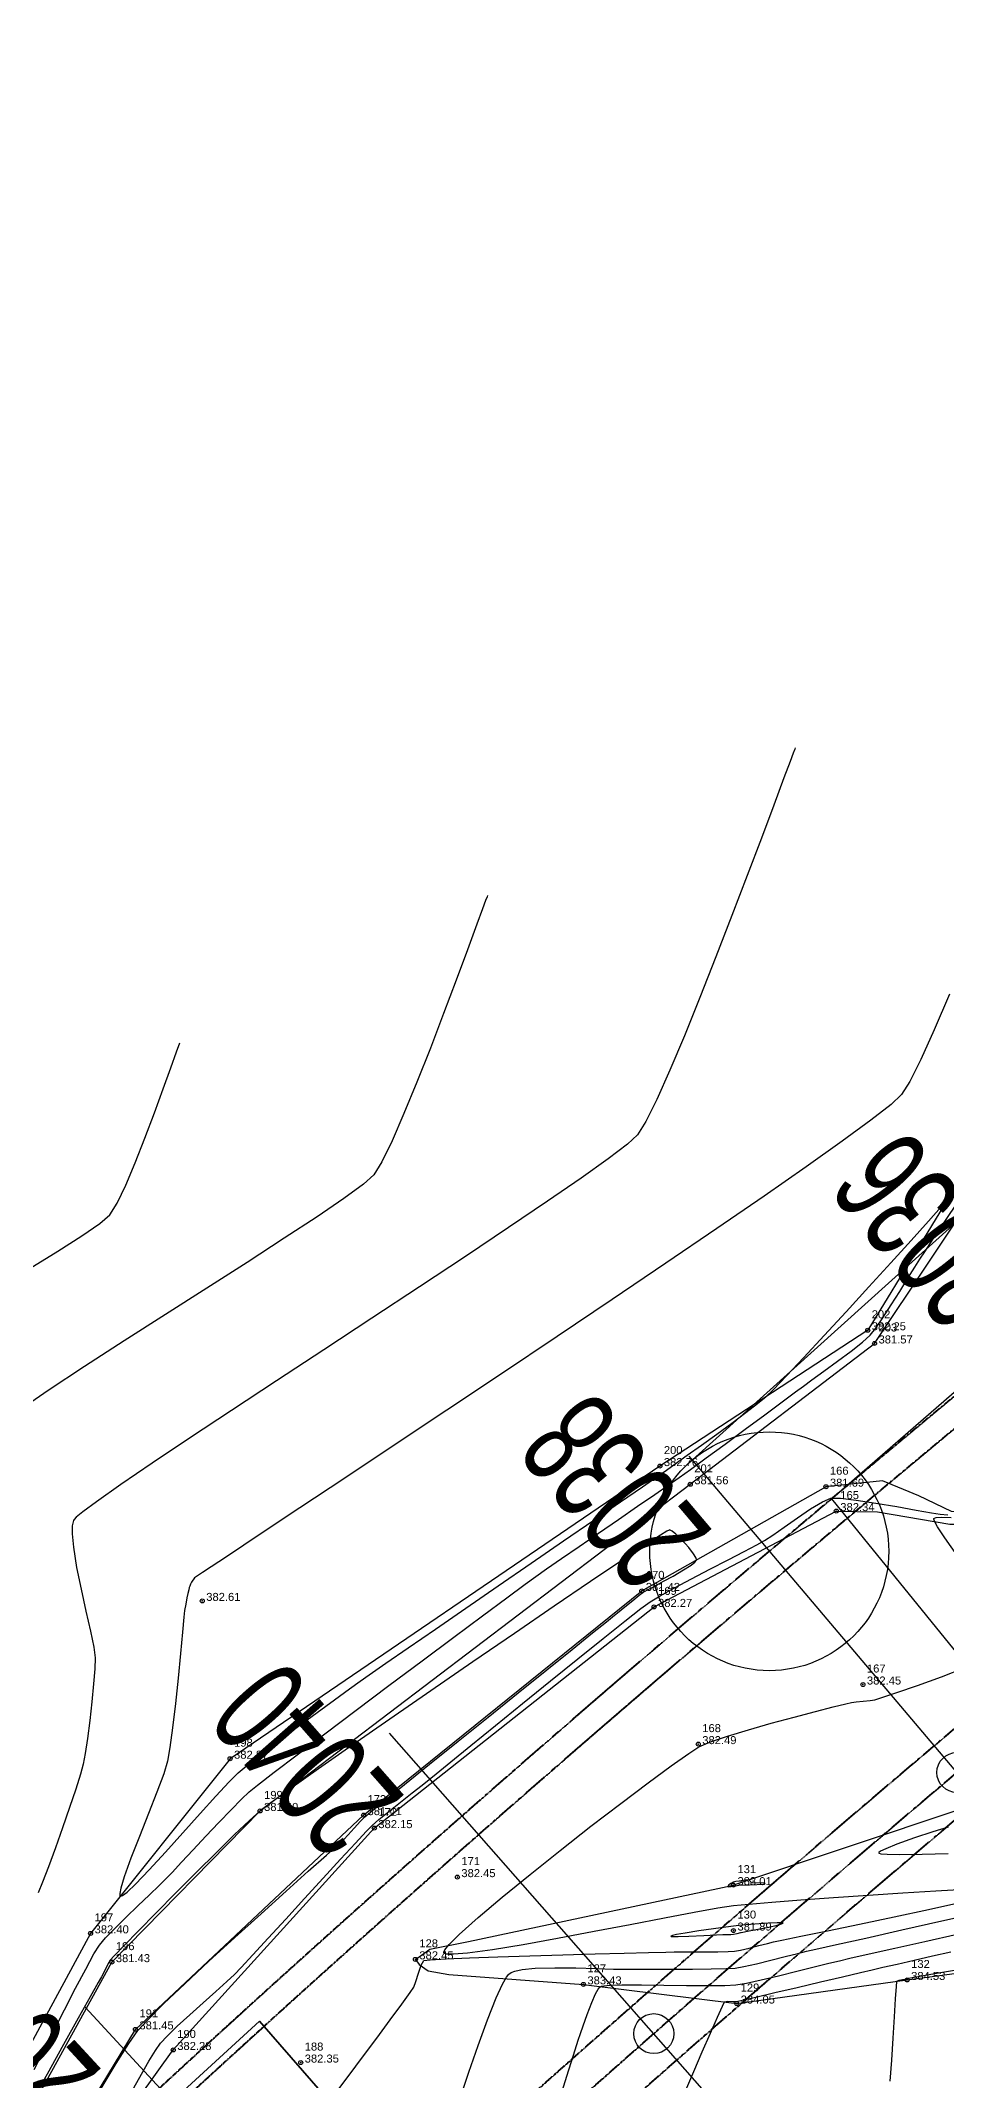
# Model space of a CAD drawing. Header units: centimetres. Extents: x 8495135 to 959133560, y 4530079 to 463453963.
# Drawn here: x 959022039 to 959026565, y 463435760 to 463445956 of the extents above; entities that cross this region are included whole.
import ezdxf
from ezdxf.enums import TextEntityAlignment as Align

# ---------------------------------------------------------------- set-up
doc = ezdxf.new("R2010")
doc.units = ezdxf.units.CM
doc.header["$LTSCALE"] = 0.1
doc.header["$PDSIZE"] = 5
doc.linetypes.add('LTYPE001', pattern=[5, 3, -1, 0, -1])
for name, color, linetype in [('20_AXIS_0_CA_LABELS', 4, 'Continuous'), ('20_AXIS_0_CROSS_AXES', 7, 'Continuous'), ('20_AXIS_0_LONG_AXES', 7, 'Continuous'), ('br_hatch_tumen', 8, 'Continuous'), ('hor-0.5m', 30, 'Continuous'), ('hor-1.0m', 20, 'Continuous'), ('Rgo_koti', 7, 'Continuous'), ('rgo_P', 2, 'Continuous'), ('Sn_komentari', 2, 'Continuous'), ('Sn_koti', 30, 'Continuous'), ('Sn_nomera', 140, 'Continuous'), ('Sn_points', 30, 'Continuous')]:
    doc.layers.add(name, color=color, linetype=linetype)
doc.layers.add('golemi syoryjenia', color=161, linetype='Continuous', lineweight=35)
doc.styles.add('COMPLEX', font='CYR2.shx', dxfattribs={"width": 0.64})
doc.styles.get("Standard").update_dxf_attribs({"font": 'arial.ttf'})
doc.linetypes.add('SKARPA1', pattern='A,0.1,[1,PSTENA.shx,S=0.1,R=0,X=0,Y=0],0.2,[1,PSTENA.shx,S=0.2,R=0,X=0,Y=0],0.1', length=0.4)
doc.linetypes.add('SKARPA2', pattern='A,0.1,[1,PSTENA.shx,S=0.1,R=180,X=0,Y=0],0.2,[1,PSTENA.shx,S=0.2,R=180,X=0,Y=0],0.1', length=0.4)

# ---------------------------------------------------------------- blocks, each defined once
blk = doc.blocks.new('PPOINTS')
at = {"layer": 'Sn_points'}
blk.add_circle((0, 0), 0.5, dxfattribs=at)
blk.add_point((0, 0), dxfattribs=at)
at = {"layer": 'Sn_komentari'}
blk.add_attdef('КОМЕНТАР', (1, -2.5), '', height=2, dxfattribs=at)
at = {"layer": 'Sn_koti'}
blk.add_attdef('KOTA', (1, 0), '', height=2, dxfattribs=at)
at = {"layer": 'Sn_nomera'}
blk.add_attdef('NOMER', (1, 3), '', height=2, dxfattribs=at)

msp = doc.modelspace()

# ---------------------------------------------------------------- linework, layer by layer
at = {"layer": '20_AXIS_0_CA_LABELS', "color": 6}
for centre in [(959026618.11, 463437298.18), (959025103.02, 463435992.65)]:
    msp.add_circle(centre, 100, dxfattribs=at)
at = {"layer": '20_AXIS_0_CROSS_AXES'}
for points in [[(959027909.67, 463435771.13), (959025280.7, 463438879.43)], [(959026423.59, 463434490.62), (959023782.46, 463437494.69)], [(959024972.15, 463433184.69), (959022260.44, 463436125.21)]]:
    msp.add_lwpolyline(points, dxfattribs=at)
at = {"layer": '20_AXIS_0_LONG_AXES', "color": 1, "linetype": 'LTYPE001', "lineweight": 40, "ltscale": 2, "flags": 128}
for points in [[(959035061.85, 463445955.66), (959035031.48, 463445931.44), (959034953.25, 463445869.06), (959034875.01, 463445806.69), (959034796.76, 463445744.33), (959034718.51, 463445681.97), (959034640.25, 463445619.61), (959034561.98, 463445557.26), (959034483.71, 463445494.91), (959034405.43, 463445432.57), (959034327.14, 463445370.23), (959034248.84, 463445307.9), (959034170.54, 463445245.56), (959034092.23, 463445183.24), (959034013.92, 463445120.91), (959033935.6, 463445058.59), (959033857.27, 463444996.27), (959033778.94, 463444933.95), (959033700.61, 463444871.64), (959033622.26, 463444809.33), (959033543.91, 463444747.02), (959033465.56, 463444684.71), (959033387.2, 463444622.41), (959033308.83, 463444560.11), (959033230.47, 463444497.81), (959033152.09, 463444435.51), (959033073.71, 463444373.21), (959032995.33, 463444310.91), (959032916.94, 463444248.62), (959032838.55, 463444186.32), (959032760.15, 463444124.03), (959032681.75, 463444061.74), (959032603.34, 463443999.45), (959032524.93, 463443937.15), (959032446.52, 463443874.86), (959032368.1, 463443812.57), (959032289.68, 463443750.28), (959032211.26, 463443687.99), (959032132.83, 463443625.7), (959032054.4, 463443563.4), (959031975.96, 463443501.11), (959031897.53, 463443438.82), (959031819.09, 463443376.52), (959031740.65, 463443314.23), (959031662.2, 463443251.93), (959031583.75, 463443189.63), (959031505.3, 463443127.33), (959031410.43, 463443051.98), (959031331.55, 463442989.34), (959031252.66, 463442926.69), (959031173.76, 463442864.03), (959031094.85, 463442801.35), (959031015.93, 463442738.66), (959030937, 463442675.95), (959030858.06, 463442613.23), (959030779.11, 463442550.49), (959030700.15, 463442487.74), (959030621.19, 463442424.96), (959030542.22, 463442362.17), (959030463.25, 463442299.35), (959030384.27, 463442236.51), (959030305.29, 463442173.65), (959030226.3, 463442110.77), (959030147.32, 463442047.86), (959030068.33, 463441984.93), (959029989.34, 463441921.97), (959029910.35, 463441858.98), (959029831.36, 463441795.97), (959029752.37, 463441732.92), (959029673.39, 463441669.85), (959029594.41, 463441606.75), (959029515.43, 463441543.61), (959029436.46, 463441480.44), (959029357.49, 463441417.24), (959029278.52, 463441354), (959029199.57, 463441290.73), (959029120.62, 463441227.42), (959029041.68, 463441164.08), (959028962.75, 463441100.69), (959028883.83, 463441037.27), (959028804.92, 463440973.81), (959028726.02, 463440910.3), (959028647.13, 463440846.76), (959028568.26, 463440783.17), (959028489.39, 463440719.54), (959028410.55, 463440655.86), (959028331.72, 463440592.14), (959028252.9, 463440528.37), (959028174.1, 463440464.55), (959028095.32, 463440400.69), (959028016.55, 463440336.77), (959027937.81, 463440272.81), (959027859.08, 463440208.8), (959027780.38, 463440144.73), (959027701.7, 463440080.61), (959027623.03, 463440016.44), (959027544.4, 463439952.21), (959027465.78, 463439887.92), (959027387.19, 463439823.58), (959027308.62, 463439759.19), (959027230.08, 463439694.73), (959027151.57, 463439630.21), (959027073.09, 463439565.64), (959026994.63, 463439501), (959026916.2, 463439436.3), (959026837.8, 463439371.54), (959026759.44, 463439306.72), (959026681.1, 463439241.83), (959026602.8, 463439176.87), (959026524.53, 463439111.85), (959026446.29, 463439046.76), (959026368.09, 463438981.61), (959026289.93, 463438916.38), (959026211.8, 463438851.08), (959026133.71, 463438785.71), (959026055.65, 463438720.28), (959025977.64, 463438654.76), (959025899.67, 463438589.18), (959025821.73, 463438523.52), (959025743.84, 463438457.78), (959025665.99, 463438391.97), (959025588.18, 463438326.08), (959025510.42, 463438260.11), (959025432.7, 463438194.07), (959025355.03, 463438127.94), (959025277.4, 463438061.74), (959025199.82, 463437995.45), (959025122.29, 463437929.08), (959025044.81, 463437862.63), (959024967.38, 463437796.09), (959024890, 463437729.47), (959024812.67, 463437662.76), (959024735.39, 463437595.96), (959024657.62, 463437528.6), (959024580.44, 463437461.63), (959024503.32, 463437394.56), (959024426.26, 463437327.4), (959024349.25, 463437260.15), (959024272.31, 463437192.81), (959024195.42, 463437125.38), (959024118.59, 463437057.86), (959024041.82, 463436990.23), (959023965.11, 463436922.52), (959023888.46, 463436854.71), (959023811.88, 463436786.8), (959023735.36, 463436718.79), (959023658.91, 463436650.69), (959023582.52, 463436582.48), (959023506.2, 463436514.18), (959023429.95, 463436445.77), (959023353.77, 463436377.26), (959023277.65, 463436308.65), (959023201.61, 463436239.94), (959023125.64, 463436171.12), (959023049.74, 463436102.19), (959022973.92, 463436033.16), (959022898.17, 463435964.03), (959022822.49, 463435894.78), (959022746.89, 463435825.43), (959022671.37, 463435755.97), (959022595.93, 463435686.4), (959022520.56, 463435616.71), (959022445.28, 463435546.92), (959022370.08, 463435477.01), (959022294.96, 463435406.99), (959022219.92, 463435336.86), (959022144.97, 463435266.61), (959022070.84, 463435196.94, 0.00432304), (959021152.78, 463434317.82, 0.00432304)], [(959035139.79, 463445857.94), (959035109.41, 463445833.71), (959035031.17, 463445771.33), (959034952.93, 463445708.95), (959034874.67, 463445646.58), (959034796.41, 463445584.21), (959034718.14, 463445521.85), (959034639.87, 463445459.49), (959034561.59, 463445397.14), (959034483.3, 463445334.79), (959034405, 463445272.45), (959034326.7, 463445210.1), (959034248.39, 463445147.77), (959034170.08, 463445085.43), (959034091.76, 463445023.1), (959034013.43, 463444960.78), (959033935.1, 463444898.45), (959033856.76, 463444836.13), (959033778.42, 463444773.81), (959033700.07, 463444711.5), (959033621.72, 463444649.19), (959033543.36, 463444586.88), (959033464.99, 463444524.57), (959033386.62, 463444462.26), (959033308.25, 463444399.96), (959033229.87, 463444337.66), (959033151.49, 463444275.35), (959033073.1, 463444213.06), (959032994.71, 463444150.76), (959032916.31, 463444088.46), (959032837.91, 463444026.16), (959032759.51, 463443963.87), (959032681.1, 463443901.58), (959032602.69, 463443839.28), (959032524.27, 463443776.99), (959032445.85, 463443714.69), (959032367.43, 463443652.4), (959032289, 463443590.11), (959032210.57, 463443527.82), (959032132.14, 463443465.52), (959032053.71, 463443403.23), (959031975.27, 463443340.93), (959031896.83, 463443278.64), (959031818.38, 463443216.34), (959031739.94, 463443154.04), (959031661.49, 463443091.74), (959031583.04, 463443029.44), (959031488.17, 463442954.1), (959031409.29, 463442891.46), (959031330.4, 463442828.81), (959031251.5, 463442766.14), (959031172.59, 463442703.47), (959031093.68, 463442640.78), (959031014.75, 463442578.08), (959030935.82, 463442515.36), (959030856.88, 463442452.63), (959030777.93, 463442389.88), (959030698.98, 463442327.11), (959030620.02, 463442264.33), (959030541.06, 463442201.52), (959030462.1, 463442138.7), (959030383.13, 463442075.85), (959030304.16, 463442012.98), (959030225.19, 463441950.08), (959030146.22, 463441887.16), (959030067.25, 463441824.22), (959029988.28, 463441761.25), (959029909.31, 463441698.25), (959029830.35, 463441635.23), (959029751.39, 463441572.17), (959029672.43, 463441509.09), (959029593.48, 463441445.97), (959029514.53, 463441382.83), (959029435.59, 463441319.65), (959029356.66, 463441256.43), (959029277.74, 463441193.19), (959029198.82, 463441129.9), (959029119.91, 463441066.59), (959029041.02, 463441003.23), (959028962.13, 463440939.83), (959028883.26, 463440876.4), (959028804.39, 463440812.93), (959028725.54, 463440749.41), (959028646.71, 463440685.86), (959028567.89, 463440622.26), (959028489.08, 463440558.61), (959028410.3, 463440494.93), (959028331.52, 463440431.19), (959028252.77, 463440367.41), (959028174.03, 463440303.59), (959028095.32, 463440239.71), (959028016.62, 463440175.79), (959027937.95, 463440111.81), (959027859.29, 463440047.79), (959027780.66, 463439983.71), (959027702.05, 463439919.58), (959027623.47, 463439855.4), (959027544.91, 463439791.16), (959027466.37, 463439726.86), (959027387.86, 463439662.51), (959027309.38, 463439598.1), (959027230.93, 463439533.64), (959027152.51, 463439469.11), (959027074.11, 463439404.53), (959026995.75, 463439339.88), (959026917.41, 463439275.17), (959026839.11, 463439210.4), (959026760.84, 463439145.57), (959026682.61, 463439080.67), (959026604.41, 463439015.7), (959026526.24, 463438950.67), (959026448.11, 463438885.57), (959026370.02, 463438820.4), (959026291.96, 463438755.17), (959026213.94, 463438689.86), (959026135.96, 463438624.49), (959026058.02, 463438559.04), (959025980.13, 463438493.52), (959025902.27, 463438427.92), (959025824.46, 463438362.25), (959025746.69, 463438296.51), (959025668.96, 463438230.69), (959025591.28, 463438164.79), (959025513.65, 463438098.82), (959025436.06, 463438032.76), (959025358.52, 463437966.63), (959025281.02, 463437900.42), (959025203.58, 463437834.12), (959025126.19, 463437767.74), (959025048.85, 463437701.28), (959024971.56, 463437634.74), (959024894.32, 463437568.11), (959024817.13, 463437501.39), (959024739.5, 463437434.16), (959024662.42, 463437367.26), (959024585.4, 463437300.28), (959024508.43, 463437233.21), (959024431.53, 463437166.04), (959024354.68, 463437098.79), (959024277.89, 463437031.45), (959024201.16, 463436964.01), (959024124.49, 463436896.48), (959024047.89, 463436828.85), (959023971.34, 463436761.13), (959023894.87, 463436693.32), (959023818.46, 463436625.41), (959023742.11, 463436557.4), (959023665.83, 463436489.29), (959023589.62, 463436421.08), (959023513.48, 463436352.77), (959023437.41, 463436284.37), (959023361.4, 463436215.86), (959023285.47, 463436147.24), (959023209.62, 463436078.53), (959023133.83, 463436009.71), (959023058.12, 463435940.78), (959022982.49, 463435871.75), (959022906.93, 463435802.62), (959022831.45, 463435733.37), (959022756.05, 463435664.02), (959022680.73, 463435594.56), (959022605.49, 463435524.99), (959022530.33, 463435455.31), (959022455.25, 463435385.52), (959022380.25, 463435315.61), (959022305.34, 463435245.6), (959022230.51, 463435175.47), (959022156.45, 463435105.86, 0.00432304), (959021240.02, 463434228.29, 0.00432304)], [(959035856.8, 463444958.83), (959035826.42, 463444934.6), (959035748.1, 463444872.16), (959035669.78, 463444809.72), (959035591.45, 463444747.28), (959035513.11, 463444684.86), (959035434.77, 463444622.44), (959035356.43, 463444560.03), (959035278.08, 463444497.62), (959035199.72, 463444435.21), (959035121.36, 463444372.82), (959035043, 463444310.43), (959034964.63, 463444248.04), (959034886.25, 463444185.66), (959034807.87, 463444123.28), (959034729.49, 463444060.91), (959034651.1, 463443998.54), (959034572.71, 463443936.18), (959034494.32, 463443873.82), (959034415.92, 463443811.47), (959034337.52, 463443749.11), (959034259.11, 463443686.77), (959034180.71, 463443624.42), (959034102.29, 463443562.09), (959034023.88, 463443499.75), (959033945.46, 463443437.42), (959033867.04, 463443375.09), (959033788.62, 463443312.76), (959033710.19, 463443250.43), (959033631.76, 463443188.11), (959033553.33, 463443125.79), (959033474.9, 463443063.47), (959033396.47, 463443001.16), (959033318.03, 463442938.84), (959033239.59, 463442876.53), (959033161.15, 463442814.22), (959033082.71, 463442751.91), (959033004.26, 463442689.61), (959032925.82, 463442627.3), (959032847.37, 463442565), (959032768.92, 463442502.69), (959032690.48, 463442440.39), (959032612.03, 463442378.09), (959032533.58, 463442315.78), (959032455.13, 463442253.48), (959032376.67, 463442191.18), (959032298.22, 463442128.88), (959032203.35, 463442053.53), (959032124.47, 463441990.89), (959032045.59, 463441928.25), (959031966.72, 463441865.61), (959031887.84, 463441802.96), (959031808.96, 463441740.3), (959031730.09, 463441677.64), (959031651.22, 463441614.98), (959031572.35, 463441552.3), (959031493.49, 463441489.62), (959031414.63, 463441426.93), (959031335.78, 463441364.22), (959031256.94, 463441301.51), (959031178.1, 463441238.78), (959031099.27, 463441176.04), (959031020.44, 463441113.29), (959030941.63, 463441050.52), (959030862.83, 463440987.74), (959030784.04, 463440924.93), (959030705.26, 463440862.11), (959030626.49, 463440799.28), (959030547.74, 463440736.42), (959030468.99, 463440673.54), (959030390.27, 463440610.64), (959030311.56, 463440547.72), (959030232.86, 463440484.77), (959030154.18, 463440421.8), (959030075.52, 463440358.81), (959029996.88, 463440295.78), (959029918.26, 463440232.74), (959029839.65, 463440169.66), (959029761.07, 463440106.56), (959029682.51, 463440043.42), (959029603.97, 463439980.26), (959029525.45, 463439917.06), (959029446.96, 463439853.83), (959029368.49, 463439790.57), (959029290.04, 463439727.27), (959029211.62, 463439663.94), (959029133.23, 463439600.57), (959029054.87, 463439537.17), (959028976.53, 463439473.73), (959028898.22, 463439410.25), (959028819.94, 463439346.73), (959028741.69, 463439283.17), (959028663.47, 463439219.56), (959028585.29, 463439155.92), (959028507.13, 463439092.23), (959028429.01, 463439028.5), (959028350.93, 463438964.72), (959028272.88, 463438900.9), (959028194.86, 463438837.03), (959028116.88, 463438773.11), (959028038.94, 463438709.15), (959027961.04, 463438645.13), (959027883.17, 463438581.06), (959027805.35, 463438516.95), (959027727.56, 463438452.78), (959027649.82, 463438388.56), (959027572.11, 463438324.28), (959027494.45, 463438259.95), (959027416.84, 463438195.56), (959027339.27, 463438131.12), (959027261.74, 463438066.62), (959027184.26, 463438002.06), (959027106.82, 463437937.45), (959027029.43, 463437872.77), (959026952.1, 463437808.03), (959026874.81, 463437743.23), (959026797.57, 463437678.37), (959026720.38, 463437613.44), (959026643.24, 463437548.45), (959026566.15, 463437483.4), (959026489.12, 463437418.28), (959026412.14, 463437353.09), (959026335.22, 463437287.83), (959026258.35, 463437222.51), (959026181.54, 463437157.11), (959026104.78, 463437091.65), (959026028.08, 463437026.12), (959025951.45, 463436960.51), (959025874.87, 463436894.83), (959025798.35, 463436829.08), (959025721.89, 463436763.25), (959025645.5, 463436697.34), (959025569.17, 463436631.37), (959025492.83, 463436565.25), (959025416.63, 463436499.12), (959025340.49, 463436432.9), (959025264.42, 463436366.61), (959025188.41, 463436300.24), (959025112.48, 463436233.79), (959025036.61, 463436167.25), (959024960.81, 463436100.63), (959024885.09, 463436033.93), (959024809.43, 463435967.14), (959024733.85, 463435900.27), (959024658.34, 463435833.31), (959024582.91, 463435766.27), (959024507.55, 463435699.14), (959024432.26, 463435631.92), (959024357.06, 463435564.61), (959024281.93, 463435497.21), (959024206.88, 463435429.72), (959024131.91, 463435362.14), (959024057.02, 463435294.47), (959023982.21, 463435226.7), (959023907.48, 463435158.84), (959023832.84, 463435090.89), (959023758.28, 463435022.84), (959023683.8, 463434954.69), (959023609.41, 463434886.45), (959023535.11, 463434818.11), (959023460.9, 463434749.67), (959023386.77, 463434681.14), (959023312.74, 463434612.5), (959023238.79, 463434543.76), (959023164.94, 463434474.92), (959023091.18, 463434405.98), (959023017.51, 463434336.94), (959022944.03, 463434267.87, 0.00432304), (959022042.54, 463433404.61, 0.00432304)], [(959035965.91, 463444822.01), (959035935.53, 463444797.78), (959035857.2, 463444735.32), (959035778.86, 463444672.88), (959035700.52, 463444610.44), (959035622.18, 463444548), (959035543.83, 463444485.57), (959035465.47, 463444423.15), (959035387.11, 463444360.73), (959035308.74, 463444298.32), (959035230.37, 463444235.92), (959035152, 463444173.52), (959035073.62, 463444111.12), (959034995.23, 463444048.74), (959034916.85, 463443986.35), (959034838.46, 463443923.97), (959034760.06, 463443861.6), (959034681.66, 463443799.23), (959034603.26, 463443736.86), (959034524.85, 463443674.5), (959034446.45, 463443612.15), (959034368.03, 463443549.8), (959034289.62, 463443487.45), (959034211.2, 463443425.1), (959034132.78, 463443362.76), (959034054.36, 463443300.42), (959033975.93, 463443238.09), (959033897.5, 463443175.76), (959033819.07, 463443113.43), (959033740.64, 463443051.1), (959033662.2, 463442988.78), (959033583.76, 463442926.46), (959033505.33, 463442864.14), (959033426.88, 463442801.82), (959033348.44, 463442739.51), (959033270, 463442677.2), (959033191.55, 463442614.88), (959033113.11, 463442552.57), (959033034.66, 463442490.27), (959032956.21, 463442427.96), (959032877.76, 463442365.65), (959032799.31, 463442303.35), (959032720.86, 463442241.05), (959032642.41, 463442178.74), (959032563.96, 463442116.44), (959032485.51, 463442054.14), (959032407.05, 463441991.83), (959032312.18, 463441916.49), (959032233.3, 463441853.85), (959032154.43, 463441791.21), (959032075.55, 463441728.57), (959031996.68, 463441665.92), (959031917.81, 463441603.27), (959031838.95, 463441540.62), (959031760.09, 463441477.96), (959031681.23, 463441415.3), (959031602.38, 463441352.62), (959031523.54, 463441289.94), (959031444.7, 463441227.25), (959031365.87, 463441164.55), (959031287.05, 463441101.84), (959031208.24, 463441039.12), (959031129.44, 463440976.38), (959031050.66, 463440913.63), (959030971.88, 463440850.87), (959030893.11, 463440788.09), (959030814.36, 463440725.29), (959030735.63, 463440662.47), (959030656.9, 463440599.64), (959030578.2, 463440536.79), (959030499.5, 463440473.92), (959030420.83, 463440411.02), (959030342.17, 463440348.11), (959030263.53, 463440285.17), (959030184.92, 463440222.21), (959030106.32, 463440159.22), (959030027.74, 463440096.21), (959029949.18, 463440033.17), (959029870.64, 463439970.11), (959029792.13, 463439907.01), (959029713.64, 463439843.89), (959029635.18, 463439780.73), (959029556.74, 463439717.55), (959029478.32, 463439654.33), (959029399.94, 463439591.08), (959029321.57, 463439527.8), (959029243.24, 463439464.48), (959029164.94, 463439401.12), (959029086.67, 463439337.73), (959029008.42, 463439274.3), (959028930.21, 463439210.84), (959028852.03, 463439147.33), (959028773.88, 463439083.79), (959028695.77, 463439020.2), (959028617.68, 463438956.57), (959028539.64, 463438892.9), (959028461.63, 463438829.18), (959028383.66, 463438765.42), (959028305.72, 463438701.62), (959028227.82, 463438637.77), (959028149.96, 463438573.87), (959028072.14, 463438509.92), (959027994.36, 463438445.93), (959027916.62, 463438381.88), (959027838.92, 463438317.78), (959027761.27, 463438253.64), (959027683.66, 463438189.44), (959027606.09, 463438125.18), (959027528.57, 463438060.87), (959027451.09, 463437996.51), (959027373.66, 463437932.09), (959027296.28, 463437867.62), (959027218.94, 463437803.08), (959027141.66, 463437738.49), (959027064.42, 463437673.84), (959026987.24, 463437609.13), (959026910.1, 463437544.35), (959026833.02, 463437479.52), (959026755.99, 463437414.62), (959026679.02, 463437349.66), (959026602.1, 463437284.63), (959026525.23, 463437219.54), (959026448.42, 463437154.38), (959026371.67, 463437089.16), (959026294.98, 463437023.86), (959026218.34, 463436958.5), (959026141.77, 463436893.07), (959026065.25, 463436827.57), (959025988.8, 463436761.99), (959025912.4, 463436696.35), (959025836.07, 463436630.63), (959025759.81, 463436564.84), (959025683.61, 463436498.97), (959025607.47, 463436433.03), (959025531.4, 463436367.01), (959025455.4, 463436300.91), (959025379.46, 463436234.74), (959025303.59, 463436168.49), (959025227.8, 463436102.15), (959025152.07, 463436035.74), (959025076.41, 463435969.25), (959025000.83, 463435902.67), (959024925.32, 463435836.01), (959024849.88, 463435769.27), (959024774.52, 463435702.44), (959024699.24, 463435635.53), (959024624.03, 463435568.53), (959024548.89, 463435501.45), (959024473.84, 463435434.28), (959024398.86, 463435367.02), (959024323.97, 463435299.67), (959024249.16, 463435232.23), (959024174.42, 463435164.7), (959024099.77, 463435097.08), (959024025.21, 463435029.36), (959023950.73, 463434961.56), (959023876.33, 463434893.66), (959023802.02, 463434825.66), (959023727.8, 463434757.57), (959023653.67, 463434689.39), (959023579.62, 463434621.1), (959023505.67, 463434552.72), (959023431.8, 463434484.24), (959023358.03, 463434415.67), (959023284.35, 463434346.99), (959023210.76, 463434278.21), (959023137.27, 463434209.33), (959023063.88, 463434140.35, 0.00432304), (959022164.67, 463433279.26)], [(959036075.02, 463444685.18), (959036044.64, 463444660.96), (959035966.3, 463444598.49), (959035887.95, 463444536.04), (959035809.6, 463444473.59), (959035731.24, 463444411.14), (959035652.88, 463444348.7), (959035574.51, 463444286.27), (959035496.14, 463444223.85), (959035417.76, 463444161.43), (959035339.38, 463444099.02), (959035261, 463444036.61), (959035182.61, 463443974.21), (959035104.22, 463443911.81), (959035025.82, 463443849.42), (959034947.42, 463443787.04), (959034869.02, 463443724.66), (959034790.61, 463443662.28), (959034712.2, 463443599.91), (959034633.79, 463443537.54), (959034555.37, 463443475.18), (959034476.95, 463443412.82), (959034398.53, 463443350.47), (959034320.11, 463443288.12), (959034241.68, 463443225.77), (959034163.25, 463443163.43), (959034084.82, 463443101.09), (959034006.38, 463443038.75), (959033927.95, 463442976.42), (959033849.51, 463442914.09), (959033771.07, 463442851.76), (959033692.63, 463442789.44), (959033614.19, 463442727.12), (959033535.74, 463442664.8), (959033457.3, 463442602.48), (959033378.85, 463442540.17), (959033300.4, 463442477.85), (959033221.95, 463442415.54), (959033143.5, 463442353.23), (959033065.05, 463442290.92), (959032986.6, 463442228.62), (959032908.15, 463442166.31), (959032829.7, 463442104.01), (959032751.24, 463442041.7), (959032672.79, 463441979.4), (959032594.34, 463441917.1), (959032515.89, 463441854.79), (959032421.01, 463441779.45), (959032342.14, 463441716.81), (959032263.26, 463441654.17), (959032184.39, 463441591.53), (959032105.52, 463441528.89), (959032026.66, 463441466.24), (959031947.8, 463441403.6), (959031868.95, 463441340.95), (959031790.11, 463441278.29), (959031711.27, 463441215.63), (959031632.44, 463441152.96), (959031553.62, 463441090.28), (959031474.81, 463441027.59), (959031396.01, 463440964.9), (959031317.22, 463440902.19), (959031238.44, 463440839.47), (959031159.68, 463440776.74), (959031080.93, 463440714), (959031002.19, 463440651.24), (959030923.47, 463440588.46), (959030844.76, 463440525.67), (959030766.07, 463440462.87), (959030687.4, 463440400.04), (959030608.74, 463440337.2), (959030530.1, 463440274.33), (959030451.48, 463440211.45), (959030372.89, 463440148.54), (959030294.31, 463440085.61), (959030215.75, 463440022.66), (959030137.22, 463439959.69), (959030058.71, 463439896.68), (959029980.22, 463439833.66), (959029901.75, 463439770.6), (959029823.32, 463439707.52), (959029744.9, 463439644.41), (959029666.52, 463439581.26), (959029588.16, 463439518.09), (959029509.83, 463439454.89), (959029431.53, 463439391.65), (959029353.25, 463439328.38), (959029275.01, 463439265.08), (959029196.8, 463439201.74), (959029118.62, 463439138.36), (959029040.48, 463439074.95), (959028962.37, 463439011.5), (959028884.29, 463438948.01), (959028806.24, 463438884.48), (959028728.24, 463438820.91), (959028650.26, 463438757.3), (959028572.33, 463438693.65), (959028494.43, 463438629.95), (959028416.58, 463438566.21), (959028338.76, 463438502.42), (959028260.98, 463438438.59), (959028183.24, 463438374.71), (959028105.55, 463438310.79), (959028027.9, 463438246.81), (959027950.29, 463438182.79), (959027872.72, 463438118.72), (959027795.2, 463438054.59), (959027717.73, 463437990.42), (959027640.3, 463437926.19), (959027562.92, 463437861.9), (959027485.59, 463437797.56), (959027408.3, 463437733.17), (959027331.07, 463437668.72), (959027253.88, 463437604.21), (959027176.75, 463437539.65), (959027099.67, 463437475.02), (959027022.64, 463437410.34), (959026945.67, 463437345.59), (959026868.75, 463437280.79), (959026791.89, 463437215.92), (959026715.08, 463437150.99), (959026638.33, 463437085.99), (959026561.63, 463437020.93), (959026485, 463436955.81), (959026408.42, 463436890.61), (959026331.9, 463436825.35), (959026255.45, 463436760.02), (959026179.06, 463436694.63), (959026102.73, 463436629.16), (959026026.46, 463436563.62), (959025950.26, 463436498.01), (959025874.12, 463436432.33), (959025798.05, 463436366.57), (959025722.11, 463436300.8), (959025646.17, 463436234.9), (959025570.3, 463436168.92), (959025494.5, 463436102.87), (959025418.77, 463436036.73), (959025343.11, 463435970.52), (959025267.53, 463435904.23), (959025192.01, 463435837.86), (959025116.57, 463435771.41), (959025041.21, 463435704.88), (959024965.92, 463435638.27), (959024890.7, 463435571.57), (959024815.56, 463435504.79), (959024740.51, 463435437.93), (959024665.52, 463435370.98), (959024590.62, 463435303.94), (959024515.8, 463435236.82), (959024441.06, 463435169.61), (959024366.41, 463435102.32), (959024291.83, 463435034.93), (959024217.34, 463434967.45), (959024142.94, 463434899.88), (959024068.62, 463434832.22), (959023994.39, 463434764.47), (959023920.24, 463434696.63), (959023846.18, 463434628.69), (959023772.22, 463434560.66), (959023698.34, 463434492.53), (959023624.56, 463434424.31), (959023550.86, 463434355.99), (959023477.26, 463434287.57), (959023403.76, 463434219.06), (959023330.35, 463434150.44), (959023257.03, 463434081.73), (959023183.73, 463434012.83, 0.00432304), (959022286.79, 463433153.92, 0.00432304)]]:
    msp.add_lwpolyline(points, format="xyb", dxfattribs=at)
at = {"layer": 'br_hatch_tumen'}
for p, q in [((959026804.75, 463440222.35), (959025296.19, 463438861.11)), ((959025990.61, 463438665.65, -291.13), (959027499.33, 463439980.42, 739.4)), ((959025990.61, 463438665.65, -291.13), (959027818.84, 463436413.99, -43182.52))]:
    msp.add_line(p, q, dxfattribs=at)
msp.add_circle((959025680.34, 463438404.13), 597, dxfattribs=at)
at = {"layer": 'golemi syoryjenia', "flags": 128}
msp.add_lwpolyline([(959022395.13, 463435377.66), (959023131.69, 463436054.56), (959024872.94, 463434056.22), (959024137.04, 463433378.58), (959022395.13, 463435377.66)], dxfattribs=at)
at = {"layer": 'hor-0.5m', "linetype": 'Continuous', "lineweight": -3}
for points in [[(959024272.13, 463441682.86), (959024269.64, 463441676.6), (959024262.57, 463441658.13), (959024247.11, 463441616.64), (959024218.39, 463441538.69), (959024171.57, 463441411.5), (959024115.34, 463441259.86), (959024052.61, 463441092.95), (959023986.31, 463440920), (959023919.35, 463440750.2), (959023854.64, 463440592.76), (959023795.11, 463440456.88), (959023743.66, 463440351.76), (959023703.22, 463440286.62), (959023651.44, 463440239.9), (959023554.57, 463440168.63), (959023420.29, 463440076.93), (959023256.27, 463439968.9), (959023070.17, 463439848.64), (959022869.66, 463439720.26), (959022662.41, 463439587.88), (959022456.08, 463439455.59), (959022258.36, 463439327.52), (959022076.9, 463439207.75), (959021919.38, 463439100.42)], [(959026581.25, 463441188.69), (959026504.86, 463441010.51), (959026437.84, 463440862.83), (959026382.6, 463440752.66), (959026341.56, 463440687.01), (959026289.26, 463440638.29), (959026188.55, 463440559.43), (959026045.28, 463440454.18), (959025865.32, 463440326.25), (959025654.5, 463440179.39), (959025418.68, 463440017.31), (959025163.7, 463439843.75), (959024895.41, 463439662.44), (959024619.67, 463439477.11), (959024342.33, 463439291.49), (959024069.23, 463439109.31), (959023806.22, 463438934.29), (959023559.16, 463438770.17), (959023333.89, 463438620.68), (959023136.26, 463438489.55), (959022972.13, 463438380.5), (959022847.34, 463438297.27), (959022807.96, 463438270.77), (959022792.64, 463438250.42), (959022788.02, 463438240.04), (959022784.39, 463438230.15), (959022781.75, 463438222.57), (959022778.62, 463438210.79), (959022774.39, 463438193.9), (959022769.4, 463438171.05), (959022763.99, 463438139.95), (959022757.1, 463438108.66), (959022754.78, 463438075.49), (959022748.14, 463437999.69), (959022738.18, 463437893.86), (959022725.88, 463437770.61), (959022712.25, 463437642.54), (959022698.28, 463437522.26), (959022684.96, 463437422.37), (959022673.29, 463437355.48), (959022653.77, 463437291.89), (959022620.01, 463437200.7), (959022577.7, 463437092.73), (959022532.52, 463436978.8), (959022490.14, 463436869.73), (959022456.26, 463436776.33), (959022439.08, 463436720.17), (959022433.9, 463436692.52), (959022434.79, 463436682.26), (959022436.68, 463436679.85), (959022439.42, 463436679.37), (959022448.49, 463436683.19), (959022470.23, 463436699.81), (959022512.28, 463436739.48), (959022581.2, 463436811.16), (959022662.31, 463436899.51), (959022749.18, 463436996.11), (959022835.4, 463437092.55), (959022914.54, 463437180.39), (959022980.18, 463437251.22), (959023025.89, 463437296.61), (959023076.51, 463437338.77), (959023148.16, 463437394.86), (959023233.98, 463437460.05), (959023327.08, 463437529.56), (959023420.61, 463437598.57), (959023507.68, 463437662.29), (959023581.44, 463437715.9), (959023635, 463437754.61), (959023680.92, 463437786.9), (959023763.5, 463437844.2), (959023876.03, 463437921.92), (959024011.75, 463438015.45), (959024163.94, 463438120.2), (959024325.87, 463438231.58), (959024490.8, 463438344.97), (959024651.99, 463438455.8), (959024802.72, 463438559.45), (959024936.25, 463438651.33), (959025045.85, 463438726.85), (959025124.78, 463438781.4), (959025166.31, 463438810.38), (959025209.94, 463438841.38), (959025270.15, 463438884.14), (959025341.29, 463438934.89), (959025417.71, 463438989.85), (959025493.74, 463439045.25), (959025563.75, 463439097.31), (959025622.08, 463439142.23), (959025663.07, 463439176.26), (959025700.91, 463439213.6), (959025766.08, 463439281.48), (959025852.49, 463439373.26), (959025954.03, 463439482.28), (959026064.62, 463439601.92), (959026178.15, 463439725.52), (959026288.53, 463439846.44), (959026389.65, 463439958.05), (959026475.43, 463440053.7), (959026539.76, 463440126.75), (959026576.55, 463440170.56)], [(959026620.85, 463438381.13), (959026558.1, 463438471.13), (959026521.8, 463438526.28), (959026506.13, 463438554.19), (959026502.41, 463438565.08), (959026502.81, 463438567.96), (959026505.27, 463438570.34), (959026515.03, 463438573.67), (959026540.2, 463438575.52), (959026588.9, 463438573.35)], [(959022341.44, 463435719.05), (959022416.13, 463435844.11), (959022478.58, 463435943.6), (959022523.77, 463436007.9), (959022573.53, 463436062.39), (959022654.43, 463436142.55), (959022759.02, 463436241.97), (959022879.85, 463436354.26), (959023009.45, 463436473.04), (959023140.38, 463436591.89), (959023265.17, 463436704.44), (959023376.39, 463436804.28), (959023466.57, 463436885.03), (959023528.26, 463436940.28), (959023554, 463436963.65), (959023575.76, 463436986.96), (959023606.24, 463437020.69), (959023636.84, 463437054.3), (959023658.95, 463437077.2), (959023686.99, 463437100.36), (959023755.71, 463437156.17), (959023857.01, 463437238.11), (959023982.77, 463437339.65), (959024124.9, 463437454.29), (959024275.27, 463437575.51), (959024425.79, 463437696.8), (959024568.36, 463437811.63), (959024694.85, 463437913.49), (959024797.17, 463437995.87), (959024867.21, 463438052.26), (959024896.86, 463438076.13), (959024921.81, 463438096.38), (959024958.33, 463438126.12), (959024997.61, 463438157.97), (959025030.82, 463438184.58), (959025049.12, 463438198.57), (959025072.36, 463438211.62), (959025104.32, 463438228.23), (959025127.9, 463438240.8), (959025152.42, 463438254.12), (959025199.11, 463438279.78), (959025252.35, 463438310.74), (959025289.15, 463438334.61), (959025308.14, 463438349.62), (959025314.81, 463438357.41), (959025315.97, 463438360.47), (959025315.82, 463438363.7), (959025312.53, 463438372.72), (959025301.3, 463438391.39), (959025277.75, 463438422.33), (959025241.38, 463438463.02), (959025212.67, 463438490.55), (959025194.56, 463438504.68), (959025185.26, 463438509.72), (959025181.67, 463438510.67), (959025179.39, 463438510.02), (959025168.27, 463438504.11), (959025136.09, 463438484.4), (959025066.89, 463438439.66), (959024943.84, 463438358.03), (959024787.57, 463438252.9), (959024605.96, 463438129.71), (959024406.92, 463437993.91), (959024198.35, 463437850.93), (959023988.16, 463437706.21), (959023784.24, 463437565.19), (959023594.5, 463437433.32), (959023426.85, 463437316.04), (959023289.17, 463437218.78), (959023189.38, 463437146.99), (959023135.38, 463437106.1), (959023082.39, 463437058.8), (959023007.44, 463436987.51), (959022916.92, 463436898.95), (959022817.27, 463436799.86), (959022714.9, 463436696.95), (959022616.22, 463436596.94), (959022527.65, 463436506.57), (959022455.6, 463436432.56), (959022406.49, 463436381.62), (959022386.73, 463436360.49), (959022372.8, 463436336.27), (959022355.69, 463436302.4), (959022342.98, 463436277.25), (959022326.88, 463436248.38), (959022286.37, 463436175.97), (959022226.67, 463436069.31), (959022152.97, 463435937.67), (959022070.48, 463435790.35), (959021984.4, 463435636.63)], [(959026657.36, 463436712.66), (959026512.65, 463436705.11), (959026348.58, 463436695.3), (959026174.86, 463436684), (959026001.2, 463436671.96), (959025837.31, 463436659.96), (959025692.91, 463436648.74), (959025577.69, 463436639.08), (959025501.38, 463436631.74), (959025423.91, 463436620.1), (959025305.43, 463436598.77), (959025156.02, 463436570.34), (959024985.71, 463436537.39), (959024804.57, 463436502.5), (959024622.66, 463436468.26), (959024450.02, 463436437.25), (959024296.72, 463436412.06), (959024172.8, 463436395.27), (959024101.58, 463436389.62), (959024067.83, 463436390.79), (959024055.9, 463436394.46), (959024053.35, 463436397.23), (959024053.08, 463436400.75), (959024058.31, 463436411.88), (959024079.62, 463436438.05), (959024130.56, 463436488.65), (959024224.76, 463436572.9), (959024345.58, 463436674.99), (959024485.16, 463436789.01), (959024635.66, 463436909.09), (959024789.24, 463437029.32), (959024938.06, 463437143.81), (959025074.26, 463437246.67), (959025190.01, 463437332.01), (959025277.46, 463437393.93), (959025328.77, 463437426.54), (959025386.47, 463437450.87), (959025471.93, 463437479.88), (959025576.14, 463437511.6), (959025690.09, 463437544.07), (959025804.76, 463437575.31), (959025911.16, 463437603.35), (959026000.27, 463437626.22), (959026063.09, 463437641.94), (959026090.61, 463437648.55), (959026114.91, 463437651.69), (959026149.78, 463437654.95), (959026184.57, 463437658.43), (959026208.62, 463437662.25), (959026242.05, 463437672.73), (959026317.82, 463437697.71), (959026421.92, 463437733.54), (959026540.32, 463437776.54), (959026658.99, 463437823.06)], [(959026573.88, 463437025.04), (959026497.54, 463437001.82), (959026405.98, 463436971.48), (959026317.93, 463436939.79), (959026262.6, 463436917.33), (959026236.23, 463436904.11), (959026228.09, 463436897.72), (959026227.3, 463436895.39), (959026228.76, 463436894.12), (959026238.53, 463436892.02), (959026268.72, 463436889.92), (959026333.43, 463436888.86), (959026443.87, 463436889.94), (959026574.55, 463436893.12)], [(959023524.6, 463435710.14), (959023581.1, 463435785.42), (959023648, 463435875.1), (959023718.59, 463435970.19), (959023786.16, 463436061.67), (959023844.02, 463436140.53), (959023885.46, 463436197.75), (959023903.76, 463436224.34), (959023914.31, 463436252.75), (959023927.08, 463436294.68), (959023940.81, 463436334.8), (959023954.24, 463436357.72), (959023986.01, 463436361.49), (959024065.1, 463436365.93), (959024181.19, 463436370.84), (959024323.97, 463436376.01), (959024483.12, 463436381.22), (959024648.34, 463436386.27), (959024809.3, 463436390.93), (959024955.69, 463436395), (959025077.19, 463436398.27), (959025163.5, 463436400.52), (959025204.3, 463436401.55), (959025242.79, 463436401.94), (959025298.45, 463436402.05), (959025361.95, 463436402.14), (959025423.92, 463436402.49), (959025475.02, 463436403.36), (959025505.9, 463436405.02), (959025536.49, 463436410.69), (959025580.11, 463436420.77), (959025628.04, 463436432.62), (959025671.56, 463436443.59), (959025701.94, 463436451.03), (959025743.44, 463436459.71), (959025837.98, 463436479.23), (959025972.01, 463436507), (959026132, 463436540.41), (959026304.39, 463436576.88), (959026475.63, 463436613.8), (959026632.19, 463436648.58)], [(959024629.08, 463435650.99), (959024669.31, 463435779.69), (959024702.15, 463435885.29), (959024725.31, 463435959.4), (959024736.51, 463435993.66), (959024750.26, 463436032.29), (959024770.1, 463436088.45), (959024793.19, 463436148.76), (959024812.11, 463436191), (959024825.62, 463436214.67), (959024833.96, 463436225.03), (959024837.86, 463436228.26), (959024841.2, 463436229.76), (959024853.34, 463436232.27), (959024883.86, 463436234.94), (959024943.68, 463436236.78), (959025040.95, 463436237.01), (959025152.54, 463436235.81), (959025267.02, 463436234.16), (959025372.93, 463436233.01), (959025458.84, 463436233.32), (959025513.31, 463436236.04), (959025566.47, 463436245.23), (959025640.52, 463436261.38), (959025727.09, 463436281.95), (959025817.78, 463436304.39), (959025904.21, 463436326.16), (959025977.99, 463436344.7), (959026030.73, 463436357.47), (959026083.59, 463436369.48), (959026179.71, 463436391.21), (959026308.25, 463436420.2), (959026458.34, 463436453.99), (959026619.12, 463436490.12)], [(959026625.94, 463436311.95), (959026505.49, 463436291.04), (959026424.32, 463436276.91), (959026393.67, 463436271.55), (959026376.58, 463436267.8), (959026359.52, 463436263.91), (959026346.5, 463436261.73), (959026327.88, 463436258.21), (959026316.13, 463436253.73), (959026313.72, 463436229.15), (959026309.76, 463436166.43), (959026304.45, 463436076.62), (959026297.99, 463435970.76), (959026290.6, 463435859.9), (959026282.47, 463435755.09)]]:
    msp.add_lwpolyline(points, dxfattribs=at)
at = {"layer": 'hor-1.0m', "linetype": 'Continuous', "lineweight": -3}
for points in [[(959025810.11, 463442420.08), (959025807.6, 463442413.8), (959025800.34, 463442395), (959025784.13, 463442352.17), (959025753.53, 463442270.51), (959025702.8, 463442134.83), (959025640.75, 463441969.41), (959025570.1, 463441782.41), (959025493.58, 463441581.96), (959025413.91, 463441376.22), (959025333.81, 463441173.33), (959025256.02, 463440981.44), (959025183.26, 463440808.69), (959025118.25, 463440663.24), (959025063.72, 463440553.23), (959025022.39, 463440486.81), (959024971.77, 463440440.13), (959024875.76, 463440366.64), (959024740.56, 463440270.03), (959024572.36, 463440154), (959024377.37, 463440022.25), (959024161.78, 463439878.46), (959023931.78, 463439726.32), (959023693.58, 463439569.54), (959023453.38, 463439411.8), (959023217.36, 463439256.8), (959022991.73, 463439108.22), (959022782.68, 463438969.77), (959022596.42, 463438845.14), (959022439.13, 463438738.01), (959022317.03, 463438652.08), (959022248.83, 463438601.09), (959022216.97, 463438574.43), (959022205.66, 463438562.63), (959022203.13, 463438558.6), (959022200.37, 463438550.67), (959022196.85, 463438530.6), (959022196.08, 463438491.08), (959022202.17, 463438424.02), (959022218.41, 463438323.86), (959022240.6, 463438214.36), (959022264.83, 463438104.95), (959022287.2, 463438005.04), (959022303.79, 463437924.06), (959022310.71, 463437871.43), (959022309.2, 463437817.17), (959022303.57, 463437740.97), (959022294.91, 463437651.64), (959022284.3, 463437558.03), (959022272.81, 463437468.97), (959022261.54, 463437393.27), (959022251.55, 463437339.78), (959022237.74, 463437289.94), (959022213.98, 463437214.91), (959022183.19, 463437122.92), (959022148.29, 463437022.19), (959022112.21, 463436920.92), (959022077.87, 463436827.34), (959022048.2, 463436749.66), (959022026.13, 463436696.1)], [(959021981.93, 463439816.1), (959022124.32, 463439903.74), (959022244.83, 463439980.61), (959022334.42, 463440042.8), (959022384.05, 463440086.42), (959022420.78, 463440145.3), (959022464.1, 463440235.01), (959022511.43, 463440346.28), (959022560.16, 463440469.79), (959022607.71, 463440596.25), (959022651.47, 463440716.36), (959022688.86, 463440820.83), (959022717.29, 463440900.36), (959022734.15, 463440945.65)], [(959022005.76, 463435813.89), (959022049.04, 463435898.44), (959022101.08, 463436000.71), (959022157.31, 463436110.9), (959022213.12, 463436219.2), (959022263.92, 463436315.81), (959022305.1, 463436390.92), (959022332.09, 463436434.72), (959022362.87, 463436470.84), (959022409.25, 463436519.01), (959022465.23, 463436574.24), (959022524.78, 463436631.55), (959022581.9, 463436685.95), (959022630.59, 463436732.47), (959022664.83, 463436766.1), (959022696.18, 463436799.01), (959022743.21, 463436849.29), (959022801.03, 463436911.34), (959022864.75, 463436979.53), (959022929.46, 463437048.25), (959022990.27, 463437111.87), (959023042.3, 463437164.78), (959023080.64, 463437201.36), (959023123.15, 463437235.69), (959023205.67, 463437299.43), (959023320.38, 463437386.78), (959023459.48, 463437491.94), (959023615.14, 463437609.1), (959023779.58, 463437732.48), (959023944.96, 463437856.26), (959024103.49, 463437974.65), (959024247.36, 463438081.85), (959024368.75, 463438172.05), (959024459.85, 463438239.46), (959024512.86, 463438278.28), (959024566.81, 463438316.4), (959024641.05, 463438367.92), (959024729.65, 463438428.88), (959024826.65, 463438495.35), (959024926.12, 463438563.4), (959025022.09, 463438629.07), (959025108.64, 463438688.44), (959025179.81, 463438737.55), (959025229.65, 463438772.47), (959025285.94, 463438813.13), (959025365.42, 463438871.24), (959025459.55, 463438940.43), (959025559.8, 463439014.34), (959025657.6, 463439086.63), (959025744.43, 463439150.92), (959025811.75, 463439200.87), (959025851, 463439230.12), (959025892.98, 463439260.78), (959025952.96, 463439304.08), (959026021.55, 463439354.07), (959026089.33, 463439404.82), (959026146.91, 463439450.39), (959026184.88, 463439484.84), (959026212.07, 463439519.25), (959026248.25, 463439571.75), (959026289.66, 463439635.44), (959026332.57, 463439703.4), (959026373.24, 463439768.74), (959026407.94, 463439824.55), (959026432.92, 463439863.92), (959026457.04, 463439900.52), (959026500.05, 463439965.58), (959026557.56, 463440052.57), (959026625.19, 463440154.98)], [(959022504.06, 463435721.25), (959022542.22, 463435789.73), (959022579.22, 463435854.5), (959022612.03, 463435908.8), (959022637.62, 463435945.85), (959022670.2, 463435980.75), (959022721.28, 463436029.47), (959022783.82, 463436086.56), (959022850.75, 463436146.52), (959022915.03, 463436203.89), (959022969.62, 463436253.19), (959023007.45, 463436288.94), (959023040.8, 463436323.98), (959023098.73, 463436386.42), (959023174.97, 463436469.27), (959023263.27, 463436565.53), (959023357.35, 463436668.22), (959023450.96, 463436770.34), (959023537.84, 463436864.89), (959023611.72, 463436944.9), (959023666.34, 463437003.36), (959023695.43, 463437033.28), (959023729.56, 463437062.93), (959023779.32, 463437103.69), (959023837.04, 463437149.86), (959023895.03, 463437195.73), (959023945.62, 463437235.61), (959023981.11, 463437263.8), (959024016.11, 463437292.27), (959024088.1, 463437350.97), (959024189.11, 463437433.3), (959024311.16, 463437532.68), (959024446.29, 463437642.51), (959024586.51, 463437756.18), (959024723.85, 463437867.12), (959024850.35, 463437968.71), (959024958.02, 463438054.37), (959025038.9, 463438117.5), (959025085, 463438151.51), (959025134.51, 463438181.38), (959025206.09, 463438221.07), (959025291.82, 463438266.87), (959025383.81, 463438315.07), (959025474.15, 463438361.96), (959025554.93, 463438403.83), (959025618.23, 463438436.96), (959025656.16, 463438457.65), (959025697.24, 463438484.59), (959025754.8, 463438525.04), (959025820.75, 463438571.35), (959025887.02, 463438615.87), (959025945.53, 463438650.94), (959025988.18, 463438668.92), (959026035.82, 463438669.14), (959026115.19, 463438660.18), (959026213.32, 463438645.23), (959026317.27, 463438627.5), (959026414.06, 463438610.2), (959026490.75, 463438596.53), (959026534.36, 463438589.71), (959026573.35, 463438586.38)], [(959025587.08, 463436752.86), (959025584.63, 463436755.49), (959025582.66, 463436757.34), (959025581.16, 463436758.49), (959025579.43, 463436759.74), (959025577.45, 463436760.5), (959025560.72, 463436759.81), (959025530.08, 463436755.67), (959025512.93, 463436753.01), (959025499.42, 463436749.57), (959025488.37, 463436743.56), (959025478.61, 463436736.17), (959025472.99, 463436728.48), (959025478.81, 463436727.4), (959025501.39, 463436730.36), (959025527.93, 463436734.45), (959025582.06, 463436737.16), (959025655.87, 463436739.48), (959025659.38, 463436742.53), (959025656.69, 463436744.23), (959025596.31, 463436746.63), (959025588.9, 463436750.19), (959025587.08, 463436752.86)], [(959024135.29, 463435670.91), (959024178.54, 463435799.42), (959024225.17, 463435933.43), (959024272.06, 463436061.41), (959024316.05, 463436171.84), (959024347.05, 463436239.8), (959024366.81, 463436275.01), (959024377.93, 463436289.6), (959024382.81, 463436293.95), (959024389.59, 463436298.02), (959024407.8, 463436305.04), (959024445.36, 463436312.96), (959024510.75, 463436319.36), (959024608.79, 463436322.13), (959024714.28, 463436320.97), (959024815.76, 463436317.92), (959024901.75, 463436314.99), (959024960.8, 463436314.21), (959025018.51, 463436314.87), (959025100.98, 463436315.09), (959025197.49, 463436315.19), (959025297.32, 463436315.48), (959025389.76, 463436316.26), (959025464.1, 463436317.84), (959025509.6, 463436320.53), (959025553.92, 463436328.44), (959025616.53, 463436342.48), (959025688.26, 463436359.87), (959025759.93, 463436377.82), (959025822.35, 463436393.54), (959025866.34, 463436404.25), (959025913.59, 463436414.9), (959026016.14, 463436437.91), (959026162.74, 463436470.76), (959026342.14, 463436510.93), (959026543.09, 463436555.91), (959026754.33, 463436603.18)], [(959025537.55, 463436497.81), (959025539.24, 463436498.16), (959025547.77, 463436499.81), (959025571.09, 463436504.29), (959025615.24, 463436512.93), (959025677.28, 463436525.67), (959025720.15, 463436535.38), (959025741.78, 463436541.29), (959025748.82, 463436544.19), (959025749.67, 463436545.25), (959025748.59, 463436546.05), (959025741.17, 463436546.98), (959025718.94, 463436546.92), (959025674.43, 463436544.73), (959025607.41, 463436539.92), (959025543.94, 463436534.54), (959025501.38, 463436530.4), (959025462.96, 463436525.53), (959025400.74, 463436516.93), (959025328.48, 463436506.33), (959025259.93, 463436495.45), (959025217.03, 463436487.72), (959025196.43, 463436483.07), (959025189.86, 463436480.72), (959025189.06, 463436479.82), (959025190.31, 463436478.96), (959025199.2, 463436477.91), (959025225.68, 463436477.73), (959025277.7, 463436479.44), (959025352.79, 463436483.26), (959025417.27, 463436487.08), (959025447.81, 463436488.89), (959025464.79, 463436488.98), (959025487.41, 463436489.06), (959025502.2, 463436489.51), (959025519.9, 463436493.41), (959025537.55, 463436497.81)], [(959026588.47, 463436400.08), (959026496.56, 463436379.4), (959026404.67, 463436358.57), (959026319.41, 463436339.14), (959026247.36, 463436322.66), (959026195.12, 463436310.69), (959026135.7, 463436296.86), (959026045.53, 463436275.66), (959025936.37, 463436249.9), (959025819.97, 463436222.41), (959025708.08, 463436196.01), (959025612.45, 463436173.52), (959025544.85, 463436157.76), (959025517.01, 463436151.55), (959025498, 463436151.91), (959025472.52, 463436152.99), (959025455.61, 463436150.84), (959025444.44, 463436128.94), (959025419.37, 463436073.46), (959025384.52, 463435994.06), (959025344, 463435900.4), (959025301.92, 463435802.15), (959025262.38, 463435708.94)]]:
    msp.add_lwpolyline(points, dxfattribs=at)
at = {"layer": 'Rgo_koti', "linetype": 'SKARPA1', "ltscale": 3}
for points in [[(959029415.66, 463445283.72), (959028569.83, 463443731.2), (959027922.8, 463442539.25), (959026948.38, 463440779.1), (959026172.38, 463439509.1), (959025133.38, 463438830.1), (959022985.38, 463437367.1), (959022288.38, 463436494.1), (959021601.38, 463435226.1)], [(959021825.38, 463434690.1), (959022701.38, 463435911.1), (959023706.38, 463437020.1), (959025104.38, 463438126.1), (959026015.38, 463438605.1), (959026221.63, 463438601.34), (959026582.9, 463438540.51), (959026868.38, 463438540.1), (959027796.38, 463438661.1), (959028676.38, 463438447.1), (959030228.38, 463437717.1), (959030383.38, 463437638.1)], [(959028650.38, 463437330.1), (959027640.38, 463437097.1), (959026642.38, 463437116.1), (959025501.38, 463436735.1)], [(959024751.38, 463436239.1), (959025517.38, 463436143.1), (959026369.38, 463436261.1), (959027650.38, 463436434.1), (959027847.93, 463436357.91), (959028431.38, 463435970.1), (959028555.93, 463435955.43), (959028966.38, 463436336.1), (959028967.01, 463436336.88)], [(959023911.38, 463436364.1), (959023929.77, 463436337.54), (959023975.66, 463436306.69), (959024078.08, 463436288.77), (959024751.38, 463436239.1)]]:
    msp.add_lwpolyline(points, dxfattribs=at)
at = {"layer": 'Rgo_koti', "linetype": 'SKARPA2', "ltscale": 3}
msp.add_lwpolyline([(959023911.38, 463436364.1), (959023983.26, 463436414.68), (959024177.19, 463436453.61), (959025501.38, 463436735.1)], dxfattribs=at)
at = {"layer": 'rgo_P', "color": 3, "linetype": 'Continuous'}
for points in [[(959021693.38, 463435079.1), (959022394.38, 463436350.1), (959023135.38, 463437106.1), (959025285.38, 463438739.1), (959026206.38, 463439443.1), (959027037.38, 463440687.1), (959028048.34, 463442476.52), (959028705.04, 463443678.12), (959029563.55, 463445213.18)], [(959032396.38, 463435630.1), (959032152.38, 463436275.1), (959031653.38, 463437345.1), (959031265.02, 463438009.81), (959031019.4, 463438115.02), (959030707.98, 463438106.25), (959030341.38, 463437893.1), (959030234.31, 463437896), (959029349.38, 463438293.1), (959028761.38, 463438629.1), (959028196.4, 463438800.03), (959027839.38, 463438804.1), (959026824.38, 463438581.1), (959026590.92, 463438602.7), (959026427.16, 463438682.12), (959026246.54, 463438756.73), (959025963.38, 463438727.1)], [(959021753.38, 463434762.1), (959022512.38, 463436014.1), (959023652.38, 463437085.1), (959025043.38, 463438206.1), (959025963.38, 463438727.1)]]:
    msp.add_lwpolyline(points, dxfattribs=at)

# ---------------------------------------------------------------- block references
at = {"layer": 'Rgo_koti', "linetype": 'Continuous', "xscale": 19.99999992549419, "yscale": 19.99999992549419, "zscale": 19.99999992549419}
for p, values in [((959026172.38, 463439509.1), {'NOMER': '202', 'KOTA': '382.25'}), ((959026206.38, 463439443.1), {'NOMER': '203', 'KOTA': '381.57'}), ((959025133.38, 463438830.1), {'NOMER': '200', 'KOTA': '382.76'}), ((959025285.38, 463438739.1), {'NOMER': '201', 'KOTA': '381.56'}), ((959025963.38, 463438727.1), {'NOMER': '166', 'KOTA': '381.69'}), ((959026015.38, 463438605.1), {'NOMER': '165', 'KOTA': '382.34'}), ((959025043.38, 463438206.1), {'NOMER': '170', 'KOTA': '381.42'}), ((959022846.38, 463438156.1, 38260), {'KOTA': '382.61'}), ((959025104.38, 463438126.1), {'NOMER': '169', 'KOTA': '382.27'}), ((959026148.38, 463437738.1), {'NOMER': '167', 'KOTA': '382.45'}), ((959022985.38, 463437367.1), {'NOMER': '198', 'KOTA': '382.87'}), ((959025325.38, 463437440.1), {'NOMER': '168', 'KOTA': '382.49'}), ((959023135.38, 463437106.1), {'NOMER': '199', 'KOTA': '381.50'}), ((959023652.38, 463437085.1), {'NOMER': '173', 'KOTA': '381.41'}), ((959023706.38, 463437020.1), {'NOMER': '172', 'KOTA': '382.15'}), ((959024121.38, 463436775.1), {'NOMER': '171', 'KOTA': '382.45'}), ((959025501.38, 463436735.1), {'NOMER': '131', 'KOTA': '383.01'}), ((959022288.38, 463436494.1), {'NOMER': '197', 'KOTA': '382.40'}), ((959025501.38, 463436508.1), {'NOMER': '130', 'KOTA': '381.89'}), ((959022394.38, 463436350.1), {'NOMER': '196', 'KOTA': '381.43'}), ((959023911.38, 463436364.1), {'NOMER': '128', 'KOTA': '382.45'}), ((959024751.38, 463436239.1), {'NOMER': '127', 'KOTA': '383.43'}), ((959026369.38, 463436261.1), {'NOMER': '132', 'KOTA': '384.53'}), ((959025517.38, 463436143.1), {'NOMER': '129', 'KOTA': '384.05'}), ((959022512.38, 463436014.1), {'NOMER': '191', 'KOTA': '381.45'}), ((959022701.38, 463435911.1), {'NOMER': '190', 'KOTA': '382.28'}), ((959023338.38, 463435848.1), {'NOMER': '188', 'KOTA': '382.35'})]:
    msp.add_blockref('PPOINTS', p, dxfattribs=at).add_auto_attribs(values)

# ---------------------------------------------------------------- texts
at = {"layer": '20_AXIS_0_CA_LABELS', "color": 6, "style": 'COMPLEX', "width": 0.64}
for s, rotation, p in [('2036', 129.390597, (959027076.16, 463439891.82)), ('2038', 130.224351, (959025520.28, 463438596.17)), ('2040', 131.321459, (959023980.54, 463437269.38)), ('2042', 132.681919, (959022463.82, 463435904.67))]:
    msp.add_text(s, height=500, rotation=rotation, dxfattribs=at).set_placement(p, align=Align.BOTTOM_LEFT)

doc.saveas('drawing.dxf')
